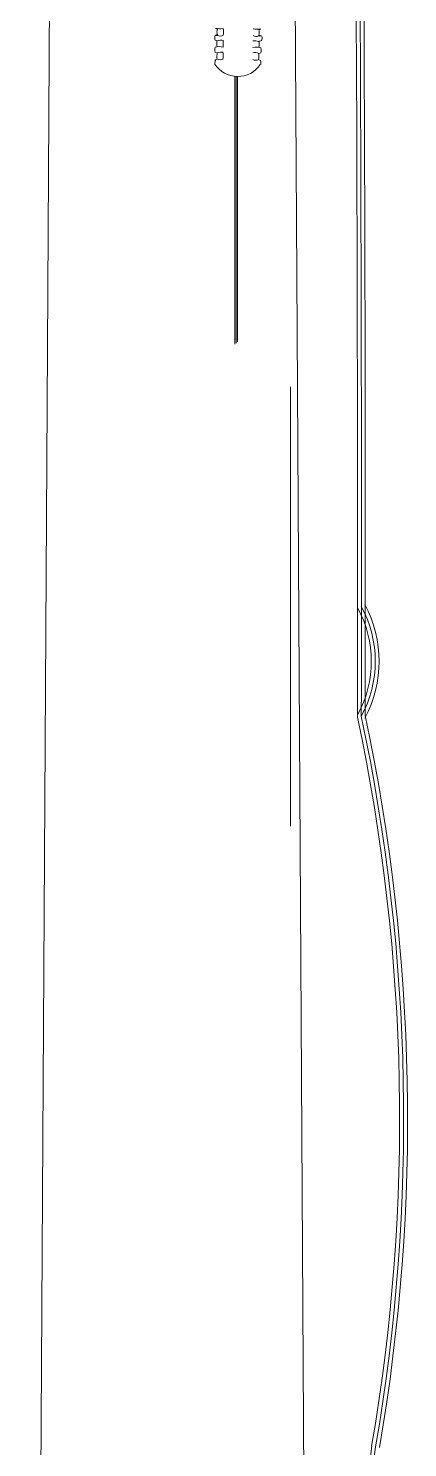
# Model space of a CAD drawing. Extents: x 604418 to 606014, y 1310869 to 1312555.
# Drawn here: x 605972.13 to 605975.9, y 1311086.29 to 1311100.39 of the extents above; entities that cross this region are included whole.
import ezdxf

# ---------------------------------------------------------------- set-up
doc = ezdxf.new("R2010")
doc.units = 0
doc.header["$MEASUREMENT"] = 0
doc.layers.add('1-Cartografia', color=7, linetype='Continuous', lineweight=13)

msp = doc.modelspace()

# ---------------------------------------------------------------- linework, layer by layer
at = {"layer": '1-Cartografia', "color": 7}
for p, q in [((605972.408, 1311112.496), (605972.321, 1311097.215)), ((605974.712, 1311112.496), (605974.799, 1311097.378)), ((605973.983, 1311100.156), (605974.005, 1311100.149)), ((605974.439, 1311100.15), (605974.417, 1311100.143)), ((605974.003, 1311100.088), (605973.984, 1311100.081)), ((605973.989, 1311100.074), (605973.989, 1311100.075)), ((605974.417, 1311100.081), (605974.436, 1311100.074)), ((605974.18, 1311099.916), (605974.18, 1311097.253)), ((605974.193, 1311099.915), (605974.193, 1311097.265)), ((605974.206, 1311099.914), (605974.206, 1311097.277)), ((605974.799, 1311097.378), (605974.989, 1311064.301)), ((605972.321, 1311097.215), (605972.131, 1311064.299)), ((605974.734, 1311096.832), (605974.734, 1311092.466))]:
    msp.add_line(p, q, dxfattribs=at)
for centre, radius, start, end in [((604902.01, 1311095.283), 1073.388, 359.907437, 0.393993), ((604902.049, 1311095.292), 1073.388, 359.907437, 0.393993), ((604902.087, 1311095.3), 1073.388, 359.907437, 0.393993), ((605974.434, 1311094.103), 1.101, 331.4052, 28.5948), ((605974.434, 1311094.103), 1.14, 331.4052, 28.5948), ((605974.434, 1311094.103), 1.179, 331.4052, 28.5948), ((605956.625, 1311089.558), 19.191, 350.2376, 12.0038), ((605956.625, 1311089.558), 19.231, 350.2376, 12.0038), ((605956.625, 1311089.558), 19.27, 350.2376, 12.0038), ((606072.263, 1311074.041), 97.498, 172.77357, 176.70208), ((606086.495, 1311072.481), 111.775, 172.89961, 176.32209)]:
    msp.add_arc(centre, radius, start, end, dxfattribs=at)
for centre, major_axis, start_param, end_param in [((605974.011, 1311100.432), (-0.0333, 0.0333), 1.833393, 2.293144), ((605974.028, 1311100.598), (0.148, 0.148), 3.740073, 4.105878), ((605974.099, 1311100.357), (0.068, 0.068), 2.043533, 2.651244), ((605973.928, 1311100.36), (-0.0993, 0.0993), 3.676962, 4.159408), ((605974.402, 1311100.593), (-0.148, 0.148), 2.159696, 2.525501), ((605974.416, 1311100.427), (-0.0333, 0.0333), 2.401633, 2.861384), ((605974.327, 1311100.353), (0.068, 0.068), 5.185126, 5.792836), ((605974.088, 1311100.3), (-0.0753, 0.0753), 0.553252, 1.033787), ((605973.999, 1311100.287), (0.029, 0.029), 0.629605, 1.162723), ((605973.996, 1311100.367), (-0.0324, 0.0324), 2.072611, 2.622166), ((605974.008, 1311100.311), (-0.0298, 0.0298), 1.779451, 2.301019), ((605974.096, 1311100.239), (0.0672, 0.0672), 2.017213, 2.664841), ((605974.045, 1311100.117), (0.111, 0.111), 0.658667, 1.027814), ((605974.035, 1311100.373), (0.0399, 0.0399), 3.456844, 4.473321), ((605973.55, 1311100.244), (0.364, 0.364), 5.421996, 5.555967), ((605974.377, 1311100.112), (-0.111, 0.111), -1.045426, -0.676279), ((605974.392, 1311100.368), (0.0399, 0.0399), 3.363049, 4.379526), ((605974.43, 1311100.361), (0.0324, 0.0324), 3.643407, 4.192963), ((605974.42, 1311100.306), (-0.0298, 0.0298), 2.31898, 2.840548), ((605974.328, 1311100.235), (0.0672, 0.0672), 5.171529, 5.819157), ((605974.425, 1311100.282), (0.029, 0.029), 0.390461, 0.923579), ((605974.42, 1311100.294), (-0.0234, 0.0234), 3.018317, 4.689702), ((605974.085, 1311100.18), (0.0731, 0.0731), 2.108575, 2.586202), ((605974.023, 1311100.07), (-0.0999, 0.0999), -1.072211, -0.50643), ((605974.151, 1311100.116), (0.105, 0.105), 2.131219, 2.551151), ((605974.045, 1311100.06), (-0.0687, 0.0687), -0.972261, -0.363853), ((605973.793, 1311100.121), (0.192, 0.192), 5.369641, 5.630152), ((605974.376, 1311100.055), (0.0687, 0.0687), 0.346241, 0.954649), ((605974.398, 1311100.065), (0.0999, 0.0999), 0.488818, 1.054599), ((605974.271, 1311100.113), (0.105, 0.105), 5.285219, 5.705151), ((605974.338, 1311100.176), (-0.0731, 0.0731), 3.679371, 4.156999), ((605973.068, 1311100.117), (-0.649, 0.649), 3.84064, 3.886879), ((605974.209, 1311100.186), (0.192, 0.192), 2.935508, 4.895995), ((605974.035, 1311100.155), (0.0523, 0.0523), 3.505482, 4.317714), ((605974.388, 1311100.15), (-0.0523, 0.0523), 1.947859, 2.760091), ((605975.354, 1311100.095), (0.649, 0.649), 2.378694, 2.424934)]:
    msp.add_ellipse(centre, major_axis=major_axis, ratio=1, start_param=start_param, end_param=end_param, dxfattribs=at)

doc.saveas('drawing.dxf')
